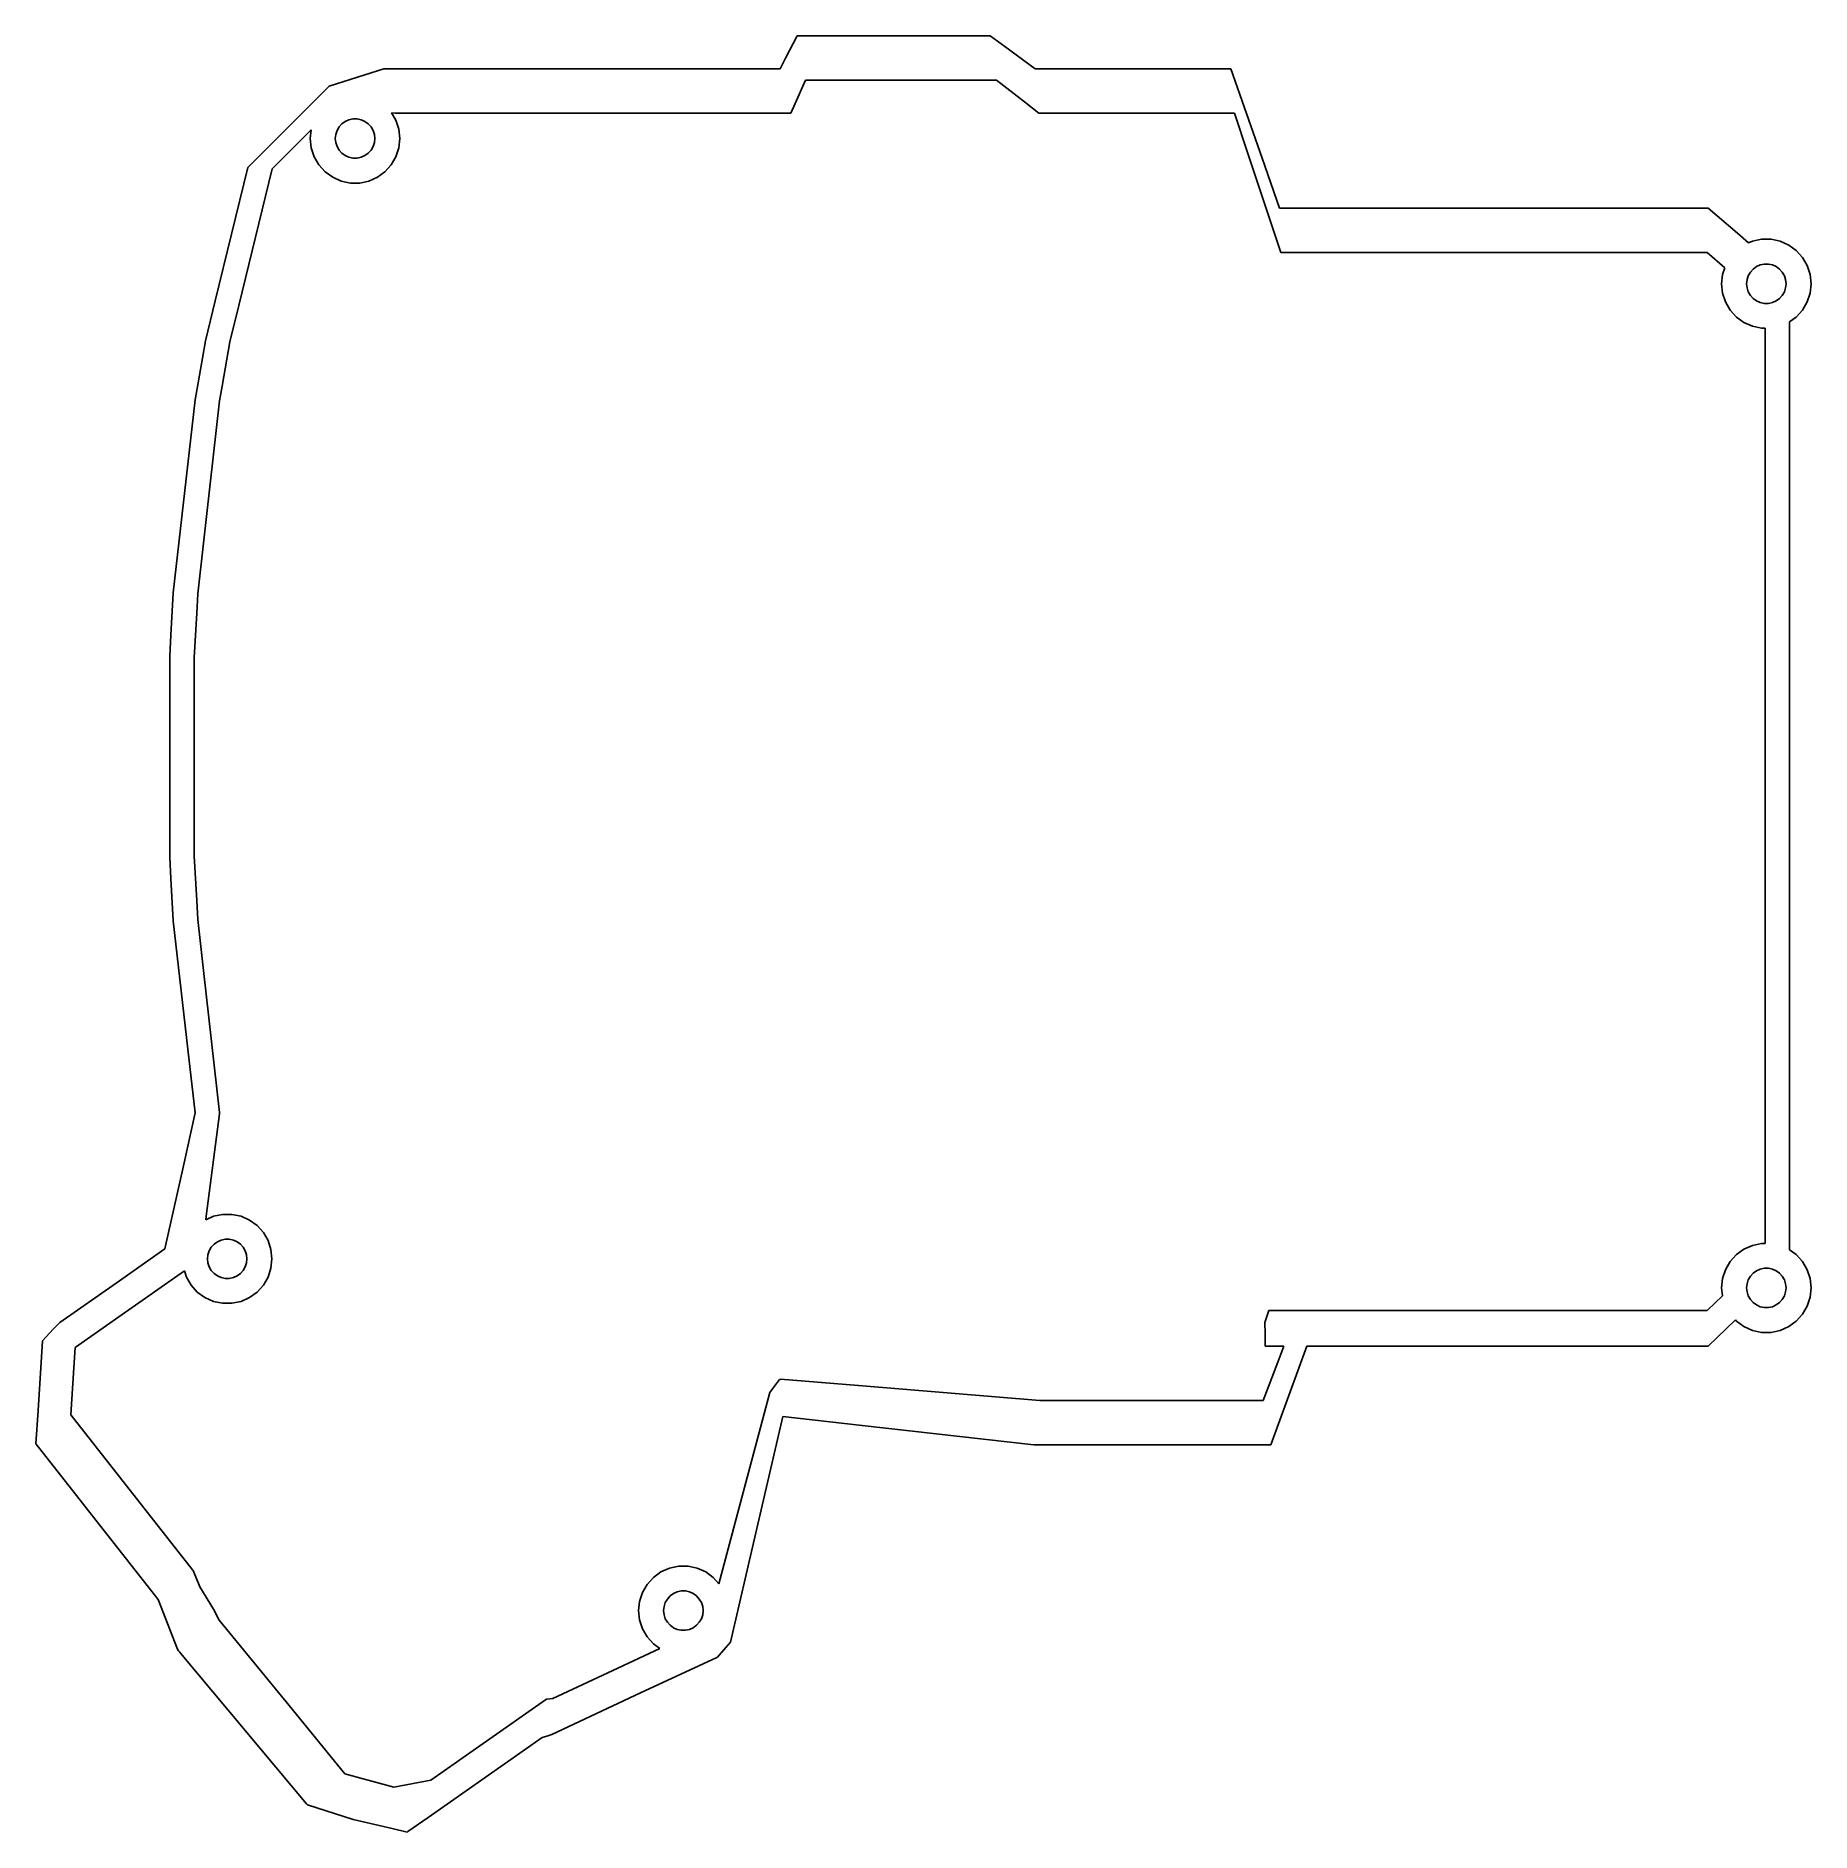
# Model space of a CAD drawing. Header units: metres. Extents: x -71 to 82, y -93 to 62.
import ezdxf

# ---------------------------------------------------------------- set-up
doc = ezdxf.new("R2010")
doc.units = ezdxf.units.M

msp = doc.modelspace()

# ---------------------------------------------------------------- linework, layer by layer
for p, q in [((-5.57702, 62.0389), (-6.57953, 60.1113)), ((0.53317, 62.0389), (-5.57702, 62.0389)), ((11.0369, 62.0389), (0.53317, 62.0389)), ((12.286, 61.1265), (11.0369, 62.0389)), ((14.8975, 59.2189), (12.286, 61.1265)), ((-42.238, 58.8716), (-45.8581, 57.7067)), ((-41.1589, 59.2189), (-42.238, 58.8716)), ((-37.5775, 59.2189), (-41.1589, 59.2189)), ((-25.6402, 59.2189), (-37.5775, 59.2189)), ((-25.0616, 59.2189), (-25.6402, 59.2189)), ((-25.039, 59.2189), (-25.0616, 59.2189)), ((-23.0903, 59.2189), (-25.039, 59.2189)), ((-18.7077, 59.2189), (-23.0903, 59.2189)), ((-7.04369, 59.2189), (-18.7077, 59.2189)), ((-6.57953, 60.1113), (-7.04369, 59.2189)), ((20.8557, 59.2189), (14.8975, 59.2189)), ((31.7377, 59.2189), (20.8557, 59.2189)), ((34.4341, 51.5097), (31.7377, 59.2189)), ((-45.8581, 57.7067), (-52.8581, 50.7067)), ((-5.74969, 56.2325), (-4.85561, 58.2202)), ((-4.85561, 58.2202), (6.76219, 58.2202)), ((6.76219, 58.2202), (11.5651, 58.2202)), ((11.5651, 58.2202), (13.981, 56.3553)), ((-6.12404, 55.4002), (-5.74969, 56.2325)), ((13.981, 56.3553), (15.2182, 55.4002)), ((-45.1784, 53.9004), (-45.0007, 54.2081)), ((-45.0007, 54.2081), (-44.7629, 54.4722)), ((-44.7629, 54.4722), (-44.4754, 54.6811)), ((-44.4754, 54.6811), (-44.1507, 54.8257)), ((-44.1507, 54.8257), (-43.8031, 54.8996)), ((-43.8031, 54.8996), (-43.4477, 54.8996)), ((-43.4477, 54.8996), (-43.1, 54.8257)), ((-43.1, 54.8257), (-42.7754, 54.6811)), ((-42.7754, 54.6811), (-42.4878, 54.4722)), ((-42.4878, 54.4722), (-42.25, 54.2081)), ((-42.25, 54.2081), (-42.0723, 53.9004)), ((-40.1082, 54.7748), (-40.4763, 55.4124)), ((-40.4763, 55.4124), (-40.1387, 55.4002)), ((-40.1387, 55.4002), (-27.4973, 55.4002)), ((-39.8595, 54.0094), (-40.1082, 54.7748)), ((-27.4973, 55.4002), (-24.57, 55.4002)), ((-24.57, 55.4002), (-22.728, 55.4002)), ((-22.728, 55.4002), (-22.2112, 55.4002)), ((-22.2112, 55.4002), (-9.73438, 55.4002)), ((-9.73438, 55.4002), (-9.71611, 55.4002)), ((-9.71611, 55.4002), (-6.14815, 55.4002)), ((-6.14815, 55.4002), (-6.14815, 55.4002)), ((-6.14815, 55.4002), (-6.12404, 55.4002)), ((15.2182, 55.4002), (27.0672, 55.4002)), ((27.0672, 55.4002), (32.0584, 55.4002)), ((32.0584, 55.4002), (33.1847, 52.0105)), ((-50.7581, 50.6067), (-47.3954, 53.9694)), ((-47.3954, 53.9694), (-47.4754, 53.2089)), ((-47.4754, 53.2089), (-47.3912, 52.4084)), ((-45.3254, 53.2089), (-45.2882, 53.5624)), ((-45.2882, 52.8555), (-45.3254, 53.2089)), ((-45.2882, 53.5624), (-45.1784, 53.9004)), ((-45.1784, 52.5175), (-45.2882, 52.8555)), ((-42.0723, 53.9004), (-41.9625, 53.5624)), ((-41.9625, 52.8555), (-42.0723, 52.5175)), ((-41.9625, 53.5624), (-41.9254, 53.2089)), ((-41.9254, 53.2089), (-41.9625, 52.8555)), ((-39.7754, 53.2089), (-39.8595, 54.0094)), ((-39.8595, 52.4084), (-39.7754, 53.2089)), ((-47.3912, 52.4084), (-47.1425, 51.643)), ((-47.1425, 51.643), (-46.7401, 50.9459)), ((-45.0007, 52.2097), (-45.1784, 52.5175)), ((-44.7629, 51.9456), (-45.0007, 52.2097)), ((-44.4754, 51.7367), (-44.7629, 51.9456)), ((-44.1507, 51.5921), (-44.4754, 51.7367)), ((-43.8031, 51.5182), (-44.1507, 51.5921)), ((-43.4477, 51.5182), (-43.8031, 51.5182)), ((-43.1, 51.5921), (-43.4477, 51.5182)), ((-42.7754, 51.7367), (-43.1, 51.5921)), ((-42.4878, 51.9456), (-42.7754, 51.7367)), ((-42.25, 52.2097), (-42.4878, 51.9456)), ((-42.0723, 52.5175), (-42.25, 52.2097)), ((-40.5106, 50.9459), (-40.1082, 51.643)), ((-40.1082, 51.643), (-39.8595, 52.4084)), ((33.1847, 52.0105), (36.0456, 43.4002)), ((35.9348, 47.2189), (34.4341, 51.5097)), ((-52.8581, 50.7067), (-55.658, 39.2316)), ((-53.6276, 38.8462), (-50.7581, 50.6067)), ((-46.7401, 50.9459), (-46.2015, 50.3478)), ((-46.2015, 50.3478), (-45.5504, 49.8747)), ((-45.5504, 49.8747), (-44.8151, 49.5473)), ((-44.8151, 49.5473), (-44.0278, 49.38)), ((-43.2229, 49.38), (-42.4356, 49.5473)), ((-42.4356, 49.5473), (-41.7004, 49.8747)), ((-41.7004, 49.8747), (-41.0492, 50.3478)), ((-41.0492, 50.3478), (-40.5106, 50.9459)), ((-44.0278, 49.38), (-43.2229, 49.38)), ((41.2691, 47.2189), (35.9348, 47.2189)), ((52.9017, 47.2189), (41.2691, 47.2189)), ((53.7479, 47.2189), (52.9017, 47.2189)), ((72.8278, 47.2189), (53.7479, 47.2189)), ((75.332, 45.0501), (72.8278, 47.2189)), ((76.2938, 44.2172), (75.332, 45.0501)), ((36.0456, 43.4002), (48.34, 43.4002)), ((48.34, 43.4002), (53.1508, 43.4002)), ((53.1508, 43.4002), (54.9474, 43.4002)), ((54.9474, 43.4002), (55.7278, 43.4002)), ((55.7278, 43.4002), (72.7278, 43.4002)), ((72.7278, 43.4002), (74.2484, 42.0833)), ((76.638, 44.3705), (76.2938, 44.2172)), ((77.4253, 44.5378), (76.638, 44.3705)), ((78.2302, 44.5378), (77.4253, 44.5378)), ((79.0175, 44.3705), (78.2302, 44.5378)), ((79.7528, 44.0431), (79.0175, 44.3705)), ((80.4039, 43.57), (79.7528, 44.0431)), ((80.9425, 42.9719), (80.4039, 43.57)), ((74.2484, 42.0833), (74.0619, 41.5094)), ((76.4524, 41.7081), (76.6902, 41.9722)), ((76.6902, 41.9722), (76.9778, 42.1811)), ((76.9778, 42.1811), (77.3024, 42.3257)), ((77.3024, 42.3257), (77.6501, 42.3996)), ((77.6501, 42.3996), (78.0055, 42.3996)), ((78.0055, 42.3996), (78.3531, 42.3257)), ((78.3531, 42.3257), (78.6778, 42.1811)), ((78.6778, 42.1811), (78.9653, 41.9722)), ((78.9653, 41.9722), (79.2031, 41.7081)), ((81.3449, 42.2748), (80.9425, 42.9719)), ((81.5936, 41.5094), (81.3449, 42.2748)), ((74.0619, 41.5094), (73.9778, 40.7089)), ((73.9778, 40.7089), (74.0619, 39.9084)), ((76.1278, 40.7089), (76.1649, 41.0624)), ((76.1649, 40.3555), (76.1278, 40.7089)), ((76.1649, 41.0624), (76.2747, 41.4004)), ((76.2747, 40.0175), (76.1649, 40.3555)), ((76.2747, 41.4004), (76.4524, 41.7081)), ((79.2031, 41.7081), (79.3808, 41.4004)), ((79.3808, 41.4004), (79.4906, 41.0624)), ((79.4906, 40.3555), (79.3808, 40.0175)), ((79.4906, 41.0624), (79.5278, 40.7089)), ((79.5278, 40.7089), (79.4906, 40.3555)), ((81.6778, 40.7089), (81.5936, 41.5094)), ((81.5936, 39.9084), (81.6778, 40.7089)), ((-55.658, 39.2316), (-56.4926, 35.8111)), ((-54.3926, 35.7111), (-53.6276, 38.8462)), ((74.0619, 39.9084), (74.3106, 39.143)), ((74.3106, 39.143), (74.713, 38.4459)), ((76.4524, 39.7097), (76.2747, 40.0175)), ((76.6902, 39.4456), (76.4524, 39.7097)), ((76.9778, 39.2367), (76.6902, 39.4456)), ((77.3024, 39.0921), (76.9778, 39.2367)), ((77.6501, 39.0182), (77.3024, 39.0921)), ((78.0055, 39.0182), (77.6501, 39.0182)), ((78.3531, 39.0921), (78.0055, 39.0182)), ((78.6778, 39.2367), (78.3531, 39.0921)), ((78.9653, 39.4456), (78.6778, 39.2367)), ((79.2031, 39.7097), (78.9653, 39.4456)), ((79.3808, 40.0175), (79.2031, 39.7097)), ((80.9425, 38.4459), (81.3449, 39.143)), ((81.3449, 39.143), (81.5936, 39.9084)), ((74.713, 38.4459), (75.2516, 37.8478)), ((75.2516, 37.8478), (75.9028, 37.3747)), ((75.9028, 37.3747), (76.638, 37.0473)), ((79.8278, 37.4292), (80.4039, 37.8478)), ((79.8278, 33.5573), (79.8278, 37.4292)), ((80.4039, 37.8478), (80.9425, 38.4459)), ((-56.4926, 35.8111), (-56.755, 34.3121)), ((-55.0594, 31.902), (-54.3926, 35.7111)), ((76.638, 37.0473), (77.4253, 36.88)), ((77.4253, 36.88), (77.7278, 36.88)), ((77.7278, 36.88), (77.7278, 29.0073)), ((-56.755, 34.3121), (-57.3832, 30.7235)), ((79.8278, 33.4934), (79.8278, 33.5573)), ((79.8278, 26.3031), (79.8278, 33.4934)), ((-55.2832, 30.6235), (-55.0594, 31.902)), ((-57.3832, 30.7235), (-58.0115, 25.1754)), ((-56.6682, 18.3929), (-55.2832, 30.6235)), ((77.7278, 29.0073), (77.7278, 24.2989)), ((79.8278, 22.5628), (79.8278, 26.3031)), ((-58.0115, 25.1754), (-59.2646, 14.1096)), ((77.7278, 24.2989), (77.7278, 21.2408)), ((79.8278, 22.4996), (79.8278, 22.5628)), ((79.8278, 19.9102), (79.8278, 22.4996)), ((77.7278, 21.2408), (77.7278, 18.866)), ((77.7278, 18.866), (77.7278, 10.3511)), ((79.8278, 6.62194), (79.8278, 19.9102)), ((-57.1646, 14.0096), (-56.6682, 18.3929)), ((-59.2646, 14.1096), (-59.4669, 10.4732)), ((-57.2559, 12.3682), (-57.1646, 14.0096)), ((-57.4683, 8.54999), (-57.2559, 12.3682)), ((-59.4669, 10.4732), (-59.5683, 8.65)), ((77.7278, 10.3511), (77.7278, 2.37768)), ((-59.5683, 8.65), (-59.5683, -8.65)), ((-57.4683, -8.54999), (-57.4683, 8.54999)), ((79.8278, 3.37271), (79.8278, 6.62194)), ((79.8278, -2.47118), (79.8278, 3.37271)), ((77.7278, 2.37768), (77.7278, 0.12871)), ((77.7278, 0.12871), (77.7278, -3.5)), ((79.8278, -21.5288), (79.8278, -2.47118)), ((77.7278, -3.5), (77.7278, -20.5)), ((-59.5683, -8.65), (-59.4669, -10.4732)), ((-57.2559, -12.3682), (-57.4683, -8.54999)), ((-59.4669, -10.4732), (-59.2646, -14.1096)), ((-57.1646, -14.0096), (-57.2559, -12.3682)), ((-59.2646, -14.1096), (-58.0115, -25.1754)), ((-56.6682, -18.3929), (-57.1646, -14.0096)), ((-55.2832, -30.6235), (-56.6682, -18.3929)), ((77.7278, -20.5), (77.7278, -24.1287)), ((79.8278, -27.3727), (79.8278, -21.5288)), ((77.7278, -24.1287), (77.7278, -26.3777)), ((-58.0115, -25.1754), (-57.3907, -30.6574)), ((77.7278, -26.3777), (77.7278, -34.3511)), ((79.8278, -30.6219), (79.8278, -27.3727)), ((-57.3907, -30.6574), (-58.3979, -35.2024)), ((-56.4369, -39.5486), (-55.2832, -30.7235)), ((-55.2832, -30.7235), (-55.2832, -30.6235)), ((79.8278, -42.4292), (79.8278, -30.6219)), ((-58.3979, -35.2024), (-59.9829, -42.3552)), ((77.7278, -34.3511), (77.7278, -41.88)), ((-55.8151, -39.5473), (-56.4751, -39.8412)), ((-56.4751, -39.8412), (-56.4369, -39.5486)), ((-55.0278, -39.38), (-55.8151, -39.5473)), ((-54.2229, -39.38), (-55.0278, -39.38)), ((-53.4356, -39.5473), (-54.2229, -39.38)), ((-52.7004, -39.8747), (-53.4356, -39.5473)), ((-52.0492, -40.3478), (-52.7004, -39.8747)), ((-55.7629, -41.9456), (-55.4754, -41.7367)), ((-55.4754, -41.7367), (-55.1507, -41.5921)), ((-55.1507, -41.5921), (-54.8031, -41.5182)), ((-54.8031, -41.5182), (-54.4477, -41.5182)), ((-54.4477, -41.5182), (-54.1, -41.5921)), ((-54.1, -41.5921), (-53.7754, -41.7367)), ((-53.7754, -41.7367), (-53.4878, -41.9456)), ((-51.5106, -40.9459), (-52.0492, -40.3478)), ((-51.1082, -41.643), (-51.5106, -40.9459)), ((-50.8595, -42.4084), (-51.1082, -41.643)), ((-59.9829, -42.3552), (-64.1822, -45.2956)), ((-56.3254, -43.2089), (-56.2882, -42.8555)), ((-56.2882, -43.5624), (-56.3254, -43.2089)), ((-56.2882, -42.8555), (-56.1784, -42.5175)), ((-56.1784, -42.5175), (-56.0007, -42.2097)), ((-56.0007, -42.2097), (-55.7629, -41.9456)), ((-53.4878, -41.9456), (-53.25, -42.2097)), ((-53.25, -42.2097), (-53.0723, -42.5175)), ((-53.0723, -42.5175), (-52.9625, -42.8555)), ((-52.9625, -42.8555), (-52.9254, -43.2089)), ((-52.9254, -43.2089), (-52.9625, -43.5624)), ((-50.7754, -43.2089), (-50.8595, -42.4084)), ((-50.8595, -44.0094), (-50.7754, -43.2089)), ((75.2516, -42.8478), (74.713, -43.4459)), ((75.9028, -42.3747), (75.2516, -42.8478)), ((76.638, -42.0473), (75.9028, -42.3747)), ((77.4253, -41.88), (76.638, -42.0473)), ((77.7278, -41.88), (77.4253, -41.88)), ((80.4039, -42.8478), (79.8278, -42.4292)), ((80.9425, -43.4459), (80.4039, -42.8478)), ((-63.6545, -47.9861), (-58.3141, -44.2467)), ((-58.3141, -44.2467), (-58.1425, -44.7748)), ((-58.1425, -44.7748), (-57.7401, -45.4719)), ((-56.1784, -43.9004), (-56.2882, -43.5624)), ((-56.0007, -44.2081), (-56.1784, -43.9004)), ((-55.7629, -44.4722), (-56.0007, -44.2081)), ((-55.4754, -44.6811), (-55.7629, -44.4722)), ((-55.1507, -44.8257), (-55.4754, -44.6811)), ((-54.8031, -44.8996), (-55.1507, -44.8257)), ((-54.1, -44.8257), (-54.4477, -44.8996)), ((-53.7754, -44.6811), (-54.1, -44.8257)), ((-53.4878, -44.4722), (-53.7754, -44.6811)), ((-53.25, -44.2081), (-53.4878, -44.4722)), ((-53.0723, -43.9004), (-53.25, -44.2081)), ((-52.9625, -43.5624), (-53.0723, -43.9004)), ((-51.5106, -45.4719), (-51.1082, -44.7748)), ((-51.1082, -44.7748), (-50.8595, -44.0094)), ((74.3106, -44.143), (74.0619, -44.9084)), ((74.713, -43.4459), (74.3106, -44.143)), ((76.2747, -45.0175), (76.4524, -44.7097)), ((76.4524, -44.7097), (76.6902, -44.4456)), ((76.6902, -44.4456), (76.9778, -44.2367)), ((76.9778, -44.2367), (77.3024, -44.0921)), ((77.3024, -44.0921), (77.6501, -44.0182)), ((77.6501, -44.0182), (78.0055, -44.0182)), ((78.0055, -44.0182), (78.3531, -44.0921)), ((78.3531, -44.0921), (78.6778, -44.2367)), ((78.6778, -44.2367), (78.9653, -44.4456)), ((78.9653, -44.4456), (79.2031, -44.7097)), ((79.2031, -44.7097), (79.3808, -45.0175)), ((81.3449, -44.143), (80.9425, -43.4459)), ((81.5936, -44.9084), (81.3449, -44.143)), ((-64.1822, -45.2956), (-69.0247, -48.6863)), ((-57.7401, -45.4719), (-57.2015, -46.07)), ((-57.2015, -46.07), (-56.5504, -46.5431)), ((-54.4477, -44.8996), (-54.8031, -44.8996)), ((-52.7004, -46.5431), (-52.0492, -46.07)), ((-52.0492, -46.07), (-51.5106, -45.4719)), ((74.0619, -44.9084), (73.9778, -45.7089)), ((73.9778, -45.7089), (74.0492, -46.3889)), ((76.1278, -45.7089), (76.1649, -45.3555)), ((76.1649, -46.0624), (76.1278, -45.7089)), ((76.1649, -45.3555), (76.2747, -45.0175)), ((76.2747, -46.4004), (76.1649, -46.0624)), ((79.3808, -45.0175), (79.4906, -45.3555)), ((79.4906, -46.0624), (79.3808, -46.4004)), ((79.4906, -45.3555), (79.5278, -45.7089)), ((79.5278, -45.7089), (79.4906, -46.0624)), ((81.6778, -45.7089), (81.5936, -44.9084)), ((81.5936, -46.5094), (81.6778, -45.7089)), ((-56.5504, -46.5431), (-55.8151, -46.8705)), ((-55.8151, -46.8705), (-55.0278, -47.0378)), ((-55.0278, -47.0378), (-54.2229, -47.0378)), ((-54.2229, -47.0378), (-53.4356, -46.8705)), ((-53.4356, -46.8705), (-52.7004, -46.5431)), ((35.0007, -47.6654), (34.8068, -48.2615)), ((44.8669, -47.6654), (35.0007, -47.6654)), ((52.0902, -47.6654), (44.8669, -47.6654)), ((54.057, -47.6654), (52.0902, -47.6654)), ((55.7278, -47.6654), (54.057, -47.6654)), ((72.7278, -47.6654), (55.7278, -47.6654)), ((74.0492, -46.3889), (72.7278, -47.6654)), ((76.4524, -46.7081), (76.2747, -46.4004)), ((76.6902, -46.9722), (76.4524, -46.7081)), ((76.9778, -47.1811), (76.6902, -46.9722)), ((77.3024, -47.3257), (76.9778, -47.1811)), ((77.6501, -47.3996), (77.3024, -47.3257)), ((78.0055, -47.3996), (77.6501, -47.3996)), ((78.3531, -47.3257), (78.0055, -47.3996)), ((78.6778, -47.1811), (78.3531, -47.3257)), ((78.9653, -46.9722), (78.6778, -47.1811)), ((79.2031, -46.7081), (78.9653, -46.9722)), ((79.3808, -46.4004), (79.2031, -46.7081)), ((80.9425, -47.9719), (81.3449, -47.2748)), ((81.3449, -47.2748), (81.5936, -46.5094)), ((-69.5917, -49.2693), (-70.537, -50.2557)), ((-69.05, -48.7041), (-69.5917, -49.2693)), ((-69.0247, -48.6864), (-69.05, -48.7041)), ((-69.0247, -48.6863), (-69.0247, -48.6864)), ((-67.7205, -50.8331), (-63.6545, -47.9861)), ((34.8068, -48.2615), (34.664, -48.7007)), ((34.664, -48.7007), (34.6863, -49.655)), ((72.8278, -50.7291), (75.1639, -48.4726)), ((75.1639, -48.4726), (75.2516, -48.57)), ((75.2516, -48.57), (75.9028, -49.0431)), ((75.9028, -49.0431), (76.638, -49.3705)), ((76.638, -49.3705), (77.4253, -49.5378)), ((78.2302, -49.5378), (79.0175, -49.3705)), ((79.0175, -49.3705), (79.7528, -49.0431)), ((79.7528, -49.0431), (80.4039, -48.57)), ((80.4039, -48.57), (80.9425, -47.9719)), ((-70.537, -50.2557), (-70.9105, -56.2659)), ((-67.8289, -52.5776), (-67.7205, -50.8331)), ((34.6863, -49.655), (34.7102, -50.6801)), ((34.7102, -50.6801), (34.7113, -50.7291)), ((34.7113, -50.7291), (34.7113, -50.7291)), ((34.7113, -50.7291), (34.7604, -50.7291)), ((34.7604, -50.7291), (36.3145, -50.7291)), ((36.3145, -50.7291), (35.7923, -52.0889)), ((36.7421, -54.9713), (38.2976, -50.7291)), ((38.2976, -50.7291), (43.8188, -50.7291)), ((43.8188, -50.7291), (51.7992, -50.7291)), ((51.7992, -50.7291), (53.8275, -50.7291)), ((53.8275, -50.7291), (72.8278, -50.7291)), ((77.4253, -49.5378), (78.2302, -49.5378)), ((35.7923, -52.0889), (34.5205, -55.4002)), ((-68.0817, -56.6461), (-67.8289, -52.5776)), ((-7.10869, -53.5918), (-7.68695, -54.3856)), ((-7.04171, -53.5799), (-7.10869, -53.5918)), ((-7.10869, -53.5918), (-7.10869, -53.5918)), ((-7.01357, -53.575), (-7.04171, -53.5799)), ((-0.30031, -54.1237), (-7.01357, -53.575)), ((-7.92992, -54.7192), (-9.87179, -62.0203)), ((-7.68697, -54.3856), (-7.92992, -54.7192)), ((-7.92992, -54.7192), (-7.92992, -54.7192)), ((-7.68695, -54.3856), (-7.68697, -54.3856)), ((15.3167, -55.4002), (-0.30031, -54.1237)), ((28.7894, -55.4002), (15.3167, -55.4002)), ((34.5205, -55.4002), (28.7894, -55.4002)), ((35.1846, -59.2189), (36.7421, -54.9713)), ((-70.9105, -56.2659), (-71.0891, -59.1409)), ((-68.0817, -56.6461), (-68.0817, -56.6461)), ((-65.9942, -59.3), (-68.0817, -56.6461)), ((-9.88663, -70.0123), (-6.8126, -56.7747)), ((-6.8126, -56.7747), (-0.25295, -57.5166)), ((-0.25295, -57.5166), (14.799, -59.2189)), ((-71.0891, -59.1409), (-71.0692, -59.1662)), ((-71.0692, -59.1662), (-63.0945, -69.3047)), ((-57.6072, -69.9627), (-65.9942, -59.3)), ((14.799, -59.2189), (22.2079, -59.2189)), ((22.2079, -59.2189), (22.2485, -59.2189)), ((22.2485, -59.2189), (35.1846, -59.2189)), ((-9.87179, -62.0203), (-12.3057, -71.1714)), ((-63.0945, -69.3047), (-60.5588, -72.5284)), ((-57.5514, -70.0335), (-57.6072, -69.9627)), ((-56.9882, -71.4265), (-57.5514, -70.0335)), ((-17.9493, -70.6257), (-18.4878, -71.2239)), ((-17.2981, -70.1527), (-17.9493, -70.6257)), ((-16.5628, -69.8253), (-17.2981, -70.1527)), ((-15.7755, -69.6579), (-16.5628, -69.8253)), ((-14.9707, -69.6579), (-15.7755, -69.6579)), ((-14.1834, -69.8253), (-14.9707, -69.6579)), ((-13.4481, -70.1527), (-14.1834, -69.8253)), ((-12.7969, -70.6257), (-13.4481, -70.1527)), ((-12.3057, -71.1714), (-12.7969, -70.6257)), ((-11.3245, -76.2042), (-9.88663, -70.0123)), ((-60.5588, -72.5284), (-58.9054, -76.8099)), ((-55.8098, -73.3457), (-56.9882, -71.4265)), ((-18.8902, -71.9209), (-19.139, -72.6864)), ((-18.4878, -71.2239), (-18.8902, -71.9209)), ((-16.9261, -72.7954), (-16.7484, -72.4876)), ((-16.7484, -72.4876), (-16.5106, -72.2235)), ((-16.5106, -72.2235), (-16.2231, -72.0146)), ((-16.2231, -72.0146), (-15.8984, -71.8701)), ((-15.8984, -71.8701), (-15.5508, -71.7962)), ((-15.5508, -71.7962), (-15.1954, -71.7962)), ((-15.1954, -71.7962), (-14.8478, -71.8701)), ((-14.8478, -71.8701), (-14.5231, -72.0146)), ((-14.5231, -72.0146), (-14.2356, -72.2235)), ((-14.2356, -72.2235), (-13.9978, -72.4876)), ((-13.9978, -72.4876), (-13.8201, -72.7954)), ((-55.3114, -74.3147), (-55.8098, -73.3457)), ((-19.139, -72.6864), (-19.2231, -73.4868)), ((-19.2231, -73.4868), (-19.139, -74.2873)), ((-17.0731, -73.4868), (-17.0359, -73.1334)), ((-17.0359, -73.8403), (-17.0731, -73.4868)), ((-17.0359, -73.1334), (-16.9261, -72.7954)), ((-16.9261, -74.1783), (-17.0359, -73.8403)), ((-16.7484, -74.4861), (-16.9261, -74.1783)), ((-13.8201, -74.1783), (-13.9978, -74.4861)), ((-13.8201, -72.7954), (-13.7102, -73.1334)), ((-13.7102, -73.8403), (-13.8201, -74.1783)), ((-13.7102, -73.1334), (-13.6731, -73.4868)), ((-13.6731, -73.4868), (-13.7102, -73.8403)), ((-49.2973, -81.6584), (-55.3114, -74.3147)), ((-19.139, -74.2873), (-18.8902, -75.0528)), ((-18.8902, -75.0528), (-18.4878, -75.7498)), ((-16.5106, -74.7502), (-16.7484, -74.4861)), ((-16.2231, -74.9591), (-16.5106, -74.7502)), ((-15.8984, -75.1036), (-16.2231, -74.9591)), ((-15.5508, -75.1775), (-15.8984, -75.1036)), ((-15.1954, -75.1775), (-15.5508, -75.1775)), ((-14.8478, -75.1036), (-15.1954, -75.1775)), ((-14.5231, -74.9591), (-14.8478, -75.1036)), ((-14.2356, -74.7502), (-14.5231, -74.9591)), ((-13.9978, -74.4861), (-14.2356, -74.7502)), ((-58.9054, -76.8099), (-58.8072, -76.9538)), ((-58.8072, -76.9538), (-58.8059, -76.9554)), ((-58.8059, -76.9554), (-58.7428, -77.0309)), ((-58.7428, -77.0309), (-58.7428, -77.0309)), ((-58.7428, -77.0309), (-58.5103, -77.3089)), ((-17.393, -76.7521), (-21.0069, -78.4373)), ((-18.4878, -75.7498), (-17.9493, -76.348)), ((-17.9493, -76.348), (-17.393, -76.7521)), ((-12.426, -77.4842), (-11.7116, -76.6541)), ((-11.7116, -76.654), (-11.3245, -76.2042)), ((-11.7116, -76.6541), (-11.7116, -76.654)), ((-58.5103, -77.3089), (-47.7931, -90.1267)), ((-21.0069, -78.4373), (-26.5935, -81.0424)), ((-19.0527, -80.5743), (-12.4801, -77.5095)), ((-12.4801, -77.5095), (-12.426, -77.4842)), ((-12.4801, -77.5095), (-12.4801, -77.5095)), ((-44.4982, -87.5186), (-49.2973, -81.6584)), ((-27.2303, -81.154), (-37.1159, -88.076)), ((-27.1928, -81.1277), (-27.2303, -81.154)), ((-27.1623, -81.1064), (-27.1928, -81.1277)), ((-26.8562, -81.072), (-27.1623, -81.1064)), ((-26.5935, -81.0424), (-26.8562, -81.072)), ((-26.6918, -84.1365), (-19.0527, -80.5743)), ((-37.3443, -91.2959), (-27.5142, -84.4128)), ((-27.5142, -84.4128), (-27.1247, -84.2877)), ((-27.1247, -84.2877), (-26.7752, -84.1754)), ((-26.7752, -84.1754), (-26.7301, -84.1544)), ((-26.7301, -84.1544), (-26.6918, -84.1365)), ((-26.7301, -84.1544), (-26.7301, -84.1544)), ((-26.6918, -84.1365), (-26.6918, -84.1365)), ((-40.2954, -88.6732), (-44.4982, -87.5186)), ((-37.1159, -88.076), (-40.2954, -88.6732)), ((-47.7931, -90.1267), (-47.7931, -90.1267)), ((-47.7931, -90.1267), (-47.7287, -90.2037)), ((-47.7287, -90.2037), (-43.7777, -91.4486)), ((-43.7777, -91.4486), (-40.4313, -92.2369)), ((-40.4313, -92.2369), (-39.1269, -92.5441)), ((-39.1269, -92.5441), (-39.0691, -92.5036)), ((-39.0691, -92.5036), (-37.3443, -91.2959))]:
    msp.add_line(p, q)

doc.saveas('drawing.dxf')
